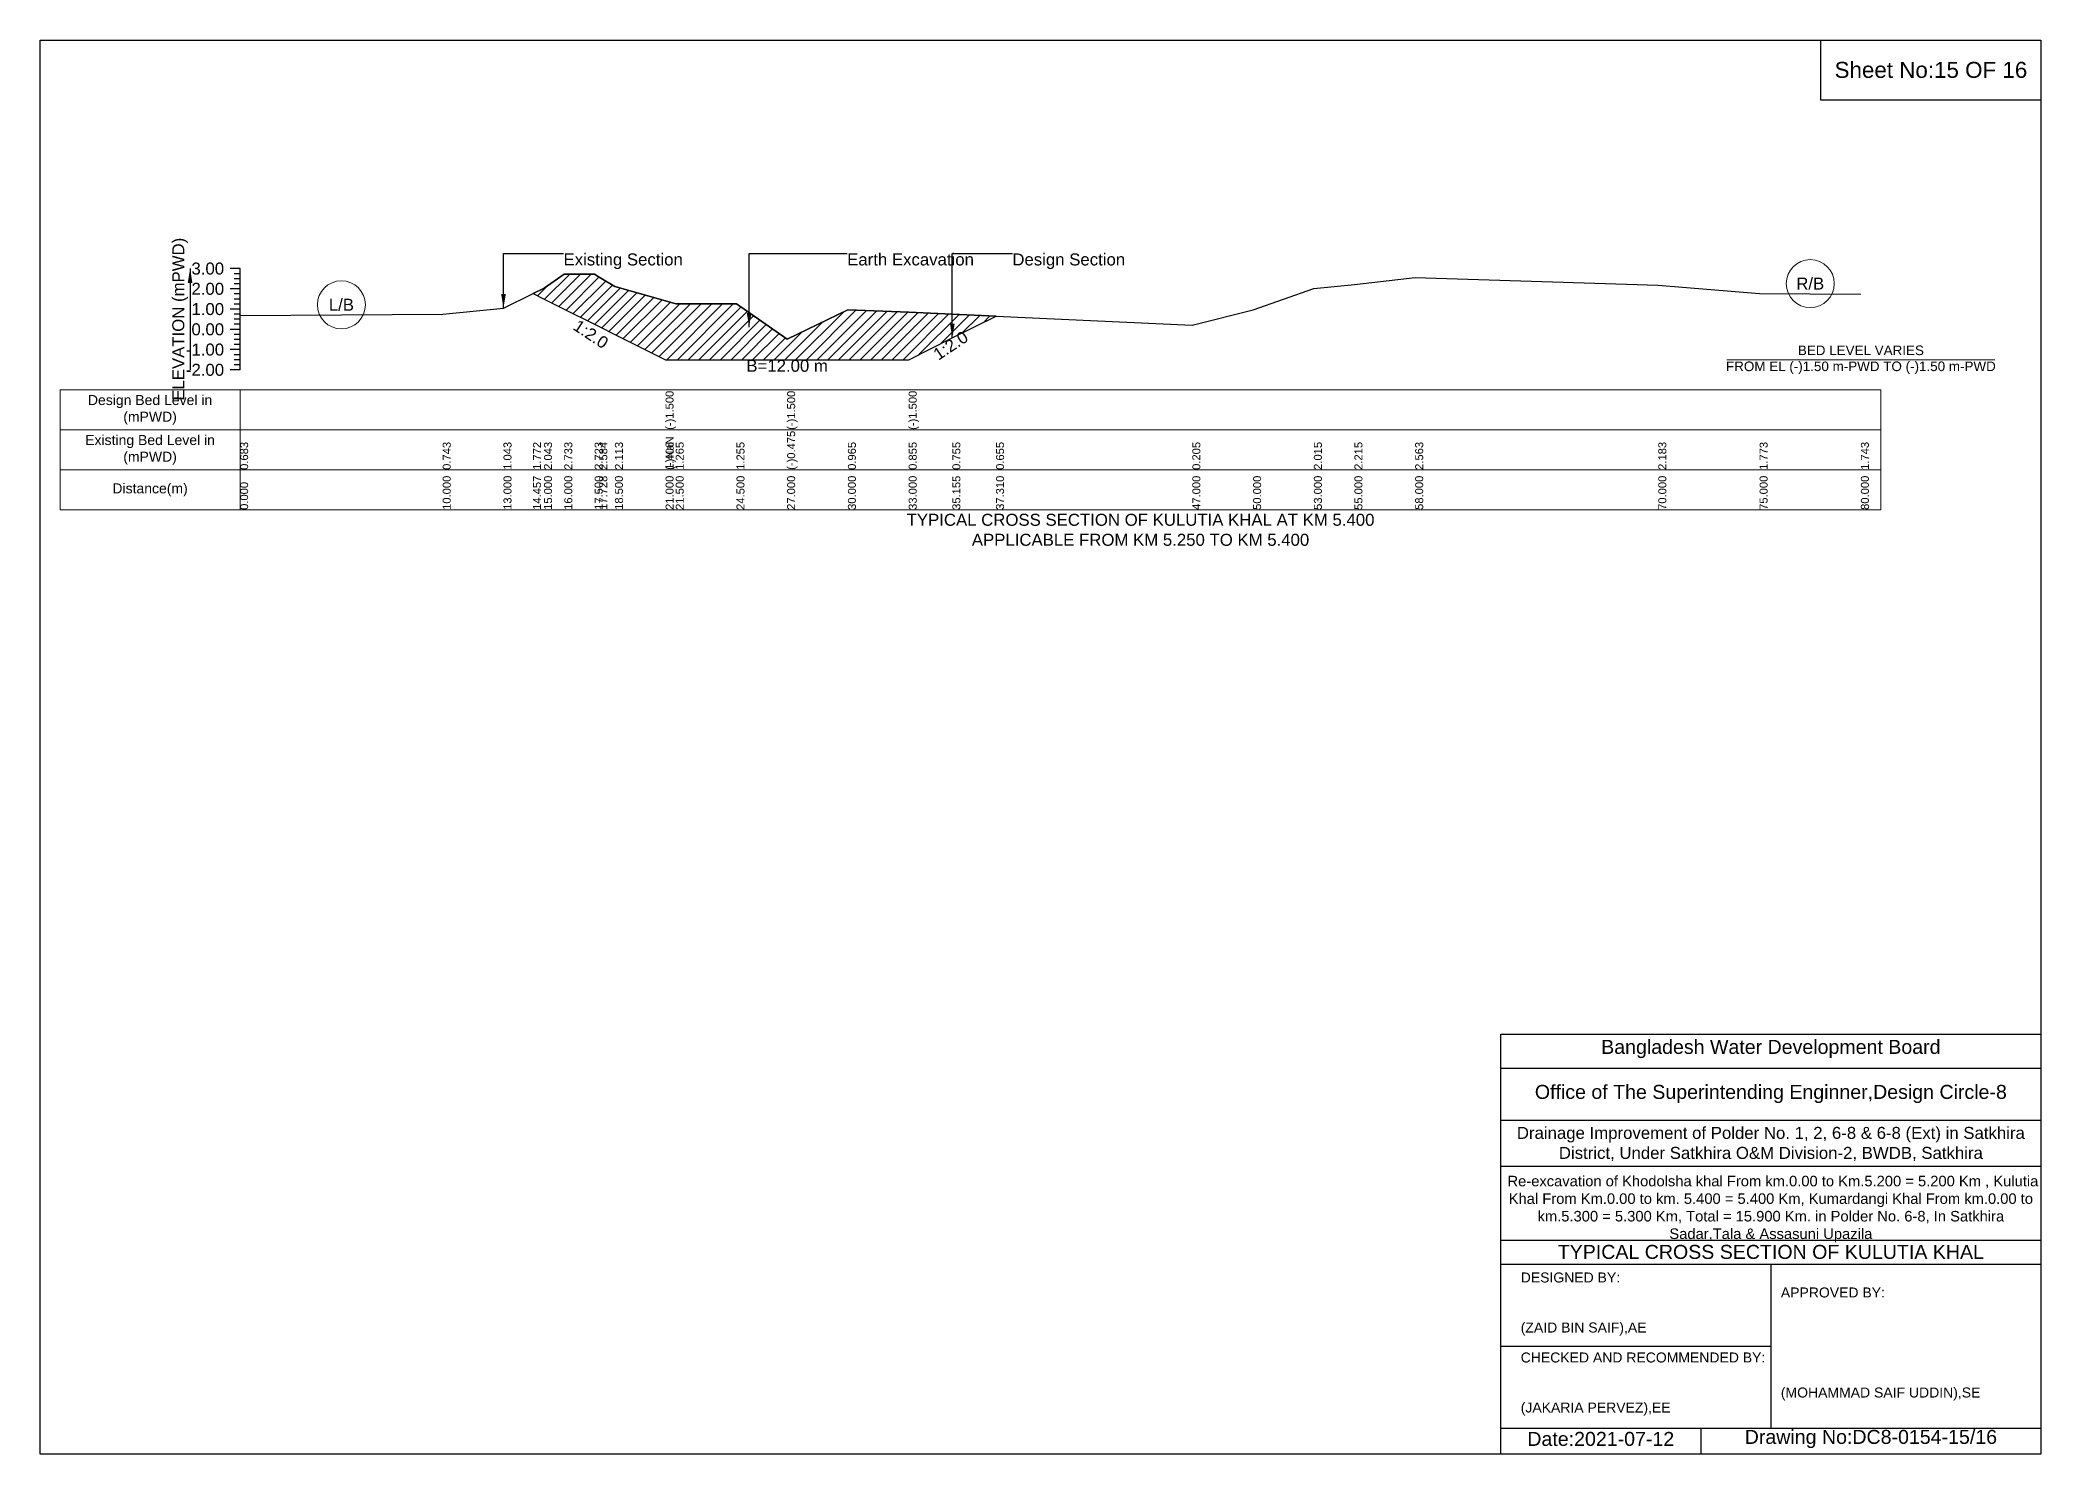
# Model space of a CAD drawing. Header units: inches. Extents: x 91000 to 568000, y -5656 to 0.
# Drawn here: x 390000 to 398000, y -5656 to 0 of the extents above; entities that cross this region are included whole.
import ezdxf

# ---------------------------------------------------------------- set-up
doc = ezdxf.new("R2010")
doc.units = ezdxf.units.IN
doc.header["$LTSCALE"] = 7
doc.header["$MEASUREMENT"] = 0
for name, color, linetype, lineweight in [('Cross section Data Border', 7, 'Continuous', 9), ('Cross Section Labels', 7, 'Continuous', 9), ('Existing_Bed_Level for Xsection', 7, 'Continuous', 25)]:
    doc.layers.add(name, color=color, linetype=linetype, lineweight=lineweight)
doc.styles.get("Standard").update_dxf_attribs({"font": 'arial.ttf'})
doc.dimstyles.get("Standard").update_dxf_attribs({"dimtxt": 0.18, "dimasz": 0.18, "dimexe": 0.18, "dimexo": 0.0625, "dimgap": 0.09, "dimtad": 0, "dimtih": 1, "dimtoh": 1, "dimdec": 4, "dimzin": 0, "dimdsep": 46, "dimtxsty": 'Standard', "dimcen": 0.09, "dimadec": 0, "dimazin": 0, "dimtfac": 1, "dimtdec": 4, "dimtofl": 0, "dimtmove": 0, "dimatfit": 3, "dimfxl": 1, "dimtolj": 1, "dimtzin": 0, "dimarcsym": 0})

msp = doc.modelspace()

# ---------------------------------------------------------------- hatches: boundary and pattern name
at = {"layer": 'Existing_Bed_Level for Xsection'}
h = msp.add_hatch(dxfattribs=at)
h.set_pattern_fill('ANSI31', color=256, scale=243, style=0)
h.paths.add_polyline_path([(391971, -1014), (392015, -1036), (392096, -1076.5), (392217.5, -1137.3), (392236, -1146.5), (392298.5, -1177.8), (392501, -1279), (392541.5, -1279), (392784.5, -1279), (392987, -1279), (393230, -1279), (393473, -1279), (393647.5, -1191.8), (393822.1, -1104.5), (393647.5, -1096.4), (393473, -1088.3), (393230, -1079.4), (392987, -1196), (392784.5, -1055.9), (392541.5, -1055.1), (392501, -1043.6), (392298.5, -986.4), (392236, -948.3), (392217.5, -937), (392096, -936.2), (392015, -992)])

# ---------------------------------------------------------------- linework, layer by layer
for points in [[(390000, 0), (398000, 0), (398000, -5656), (390000, -5656)], [(397120, 0), (398000, 0), (398000, -240), (397120, -240)]]:
    msp.add_lwpolyline(points, close=True)
for points in [[(395840, -5656), (395840, -3976), (398000, -3976)], [(395840, -4112), (398000, -4112)], [(395840, -4320), (398000, -4320)], [(395840, -4504), (398000, -4504)], [(395840, -4800), (398000, -4800)], [(395840, -4896), (398000, -4896)], [(396920, -4896), (396920, -5552)], [(395840, -5224), (396920, -5224)], [(395840, -5552), (398000, -5552)], [(396640, -5552), (396640, -5656)]]:
    msp.add_lwpolyline(points)
at = {"layer": 'Cross section Data Border'}
msp.add_lwpolyline([(390080, -1399.5), (397360, -1399.5), (397360, -1879.5), (390080, -1879.5)], close=True, dxfattribs=at)
for points in [[(390800, -1399.5), (390800, -1879.5)], [(390080, -1559.5), (397360, -1559.5)], [(390080, -1719.5), (397360, -1719.5)]]:
    msp.add_lwpolyline(points, dxfattribs=at)
at = {"layer": 'Cross Section Labels'}
msp.add_lwpolyline([(396744.2, -1279), (397815.8, -1279)], dxfattribs=at)
for centre in [(397077.5, -974.6), (391205, -1059.3)]:
    msp.add_circle(centre, 96, dxfattribs=at)
at = {"layer": 'Existing_Bed_Level for Xsection'}
for points in [[(390800, -914.5), (390760, -914.5)], [(390800, -934.8), (390776, -934.8)], [(390800, -955), (390776, -955)], [(390800, -1319.5), (390800, -1238.5), (390800, -1157.5), (390800, -1076.5), (390800, -995.5), (390800, -914.5)], [(390800, -1102.2), (391610, -1097.3), (391853, -1073), (391971, -1014), (392015, -992), (392096, -936.2), (392217.5, -937), (392236, -948.3), (392298.5, -986.4), (392501, -1043.6), (392501, -1043.6), (392541.5, -1055.1), (392784.5, -1055.9), (392987, -1196), (392987, -1196), (393230, -1079.4), (393473, -1088.3), (393473, -1088.3), (393647.5, -1096.4), (393822.1, -1104.5), (394607, -1140.9), (394850, -1079.4), (395093, -994.3), (395255, -978.1), (395498, -949.9), (396470, -980.7), (396875, -1013.9), (397280, -1016.3)], [(390800, -995.5), (390760, -995.5)], [(390800, -975.3), (390776, -975.3)], [(390800, -1015.8), (390776, -1015.8)], [(390800, -1036), (390776, -1036)], [(390800, -1076.5), (390760, -1076.5)], [(390800, -1056.3), (390776, -1056.3)], [(390800, -1096.8), (390776, -1096.8)], [(390800, -1117), (390776, -1117)], [(390800, -1157.5), (390760, -1157.5)], [(390800, -1137.3), (390776, -1137.3)], [(390800, -1177.8), (390776, -1177.8)], [(390800, -1198), (390776, -1198)], [(390800, -1238.5), (390760, -1238.5)], [(390800, -1218.3), (390776, -1218.3)], [(390800, -1258.8), (390776, -1258.8)], [(390800, -1279), (390776, -1279)], [(390800, -1319.5), (390760, -1319.5)], [(390800, -1299.3), (390776, -1299.3)]]:
    msp.add_lwpolyline(points, dxfattribs=at)
msp.add_lwpolyline([(391971, -1014), (391971, -1014), (392015, -1036), (392096, -1076.5), (392217.5, -1137.3), (392236, -1146.5), (392298.5, -1177.8), (392501, -1279), (392501, -1279), (392541.5, -1279), (392784.5, -1279), (392987, -1279), (392987, -1279), (393230, -1279), (393473, -1279), (393473, -1279), (393647.5, -1191.8), (393822.1, -1104.5), (393647.5, -1096.4), (393473, -1088.3), (393473, -1088.3), (393230, -1079.4), (392987, -1196), (392987, -1196), (392784.5, -1055.9), (392541.5, -1055.1), (392501, -1043.6), (392501, -1043.6), (392298.5, -986.4), (392236, -948.3), (392217.5, -937), (392096, -936.2), (392015, -992), (391971, -1014)], close=True, dxfattribs=at)

# ---------------------------------------------------------------- texts
at = {"attachment_point": 5}
for s, insert, char_height in [('Sheet No:15 OF 16', (397560, -120), 64), ('Bangladesh Water Development Board', (396920, -4036), 56), ('Office of The Superintending Enginner,Design Circle-8', (396920, -4216), 56)]:
    msp.add_mtext(s, dxfattribs=dict(at, insert=insert, char_height=char_height))
for s, insert, char_height, width, attachment_point in [('Drainage Improvement of Polder No. 1, 2, 6-8 & 6-8 (Ext) in Satkhira District, Under Satkhira O&M Division-2, BWDB, Satkhira', (396920, -4416), 48, 2240, 5), (' Re-excavation of Khodolsha khal From km.0.00 to Km.5.200 = 5.200 Km , Kulutia Khal From Km.0.00 to km. 5.400 = 5.400 Km, Kumardangi Khal From km.0.00 to km.5.300 = 5.300 Km, Total = 15.900 Km. in Polder No. 6-8, In Satkhira Sadar,Tala & Assasuni Upazila', (396920, -4676), 42.1524, 2160, 5), ('TYPICAL CROSS SECTION OF KULUTIA KHAL', (396920, -4848), 56, 2240, 5), ('DESIGNED BY:^J^J^J(ZAID BIN SAIF),AE', (395920, -5056), 40, 1120, 4), ('APPROVED BY:^J^J^J^J^J^J(MOHAMMAD SAIF UDDIN),SE', (396960, -5216), 40, 1120, 4), ('CHECKED AND RECOMMENDED BY:^J^J^J(JAKARIA PERVEZ),EE', (395920, -5376), 40, 1120, 4), ('Date:2021-07-12', (396240, -5596), 56, 1120, 5), ('Drawing No:DC8-0154-15/16', (397320, -5596), 56, 1760, 5)]:
    msp.add_mtext(s, dxfattribs=dict(insert=insert, char_height=char_height, width=width, attachment_point=attachment_point))
at = {"layer": 'Cross section Data Border', "char_height": 40, "width": 640, "attachment_point": 5}
for s, insert in [('Design Bed Level in (mPWD)', (390440, -1479.5)), ('Existing Bed Level in (mPWD)', (390440, -1639.5)), ('Distance(m)', (390440, -1799.5))]:
    msp.add_mtext(s, dxfattribs=dict(at, insert=insert))
at = {"layer": 'Cross Section Labels'}
for s, insert, char_height, attachment_point in [('Existing Section', (392093, -853.8), 48, 1), ('Earth Excavation', (393227, -853.8), 48, 1), ('Design Section', (393887.5, -853.8), 48, 1), ('R/B', (397077.5, -974.6), 48, 5), ('L/B', (391205, -1059.3), 48, 5), ('B=12.00 m', (392987, -1279), 48, 2), ('BED LEVEL VARIES ^JFROM EL (-)1.50 m-PWD TO (-)1.50 m-PWD', (397280, -1279), 38.4, 5), ('TYPICAL CROSS SECTION OF KULUTIA KHAL AT KM 5.400^JAPPLICABLE FROM KM 5.250 TO KM 5.400', (394400, -1959.5), 48, 5)]:
    msp.add_mtext(s, dxfattribs=dict(at, insert=insert, char_height=char_height, attachment_point=attachment_point))
at = {"layer": 'Cross Section Labels', "char_height": 48, "attachment_point": 2}
for insert, rotation in [((392215.8, -1156.7), 326.30993), ((393627.3, -1201.9), 33.69007)]:
    msp.add_mtext('1:2.0', dxfattribs=dict(at, insert=insert, rotation=rotation))
at = {"layer": 'Existing_Bed_Level for Xsection', "rotation": 90}
for s, insert, char_height, attachment_point in [('ELEVATION (mPWD)', (390560, -1117), 48, 5), ('(-)1.500', (392501, -1559.5), 32, 1), ('(-)1.500', (392987, -1559.5), 32, 1), ('(-)1.500', (393473, -1559.5), 32, 1), ('(-)NaN', (392501, -1719.5), 32, 1), ('(-)0.475', (392987, -1719.5), 32, 1), ('(-)0.475', (392987, -1719.5), 32, 1), ('(-)0.475', (392987, -1719.5), 32, 1), ('0.683', (390800, -1719.5), 32, 1), ('0.743', (391610, -1719.5), 32, 1), ('1.043', (391853, -1719.5), 32, 1), ('1.772', (391971, -1719.5), 32, 1), ('2.043', (392015, -1719.5), 32, 1), ('2.733', (392096, -1719.5), 32, 1), ('2.723', (392217.5, -1719.5), 32, 1), ('2.584', (392236, -1719.5), 32, 1), ('2.113', (392298.5, -1719.5), 32, 1), ('1.406', (392501, -1719.5), 32, 1), ('1.406', (392501, -1719.5), 32, 1), ('1.265', (392541.5, -1719.5), 32, 1), ('1.255', (392784.5, -1719.5), 32, 1), ('0.965', (393230, -1719.5), 32, 1), ('0.965', (393230, -1719.5), 32, 1), ('0.855', (393473, -1719.5), 32, 1), ('0.855', (393473, -1719.5), 32, 1), ('0.855', (393473, -1719.5), 32, 1), ('0.755', (393647.5, -1719.5), 32, 1), ('0.655', (393822.1, -1719.5), 32, 1), ('0.205', (394607, -1719.5), 32, 1), ('2.015', (395093, -1719.5), 32, 1), ('2.215', (395255, -1719.5), 32, 1), ('2.563', (395498, -1719.5), 32, 1), ('2.183', (396470, -1719.5), 32, 1), ('1.773', (396875, -1719.5), 32, 1), ('1.743', (397280, -1719.5), 32, 1), ('10.000', (391610, -1879.5), 32, 1), ('13.000', (391853, -1879.5), 32, 1), ('14.457', (391971, -1879.5), 32, 1), ('15.000', (392015, -1879.5), 32, 1), ('16.000', (392096, -1879.5), 32, 1), ('17.500', (392217.5, -1879.5), 32, 1), ('17.728', (392236, -1879.5), 32, 1), ('18.500', (392298.5, -1879.5), 32, 1), ('21.000', (392501, -1879.5), 32, 1), ('21.000', (392501, -1879.5), 32, 1), ('21.000', (392501, -1879.5), 32, 1), ('21.500', (392541.5, -1879.5), 32, 1), ('24.500', (392784.5, -1879.5), 32, 1), ('27.000', (392987, -1879.5), 32, 1), ('27.000', (392987, -1879.5), 32, 1), ('27.000', (392987, -1879.5), 32, 1), ('30.000', (393230, -1879.5), 32, 1), ('33.000', (393473, -1879.5), 32, 1), ('33.000', (393473, -1879.5), 32, 1), ('33.000', (393473, -1879.5), 32, 1), ('35.155', (393647.5, -1879.5), 32, 1), ('37.310', (393822.1, -1879.5), 32, 1), ('47.000', (394607, -1879.5), 32, 1), ('50.000', (394850, -1879.5), 32, 1), ('53.000', (395093, -1879.5), 32, 1), ('55.000', (395255, -1879.5), 32, 1), ('58.000', (395498, -1879.5), 32, 1), ('70.000', (396470, -1879.5), 32, 1), ('75.000', (396875, -1879.5), 32, 1), ('80.000', (397280, -1879.5), 32, 1), ('0.000', (390800, -1879.5), 32, 1)]:
    msp.add_mtext(s, dxfattribs=dict(at, insert=insert, char_height=char_height, attachment_point=attachment_point))
at = {"layer": 'Existing_Bed_Level for Xsection', "char_height": 48, "attachment_point": 6}
for s, insert in [('3.00', (390736, -914.5)), ('2.00', (390736, -995.5)), ('1.00', (390736, -1076.5)), ('0.00', (390736, -1157.5)), ('-1.00', (390736, -1238.5)), ('-2.00', (390736, -1319.5))]:
    msp.add_mtext(s, dxfattribs=dict(at, insert=insert))

# ---------------------------------------------------------------- leaders
at = {"layer": 'Cross Section Labels', "annotation_type": 0, "has_hookline": 1, "hookline_direction": 0}
for points, text_width in [([(391853, -1073), (391853, -853.8), (392092.9, -853.8)], 467.2), ([(392835, -1149), (392835, -853.8), (393226.9, -853.8)], 497), ([(393647.5, -1191.8), (393647.5, -853.8), (393887.5, -853.8)], 441.2)]:
    msp.add_leader(points, dimstyle='Standard', override={"dimasz": 57.6}, dxfattribs=dict(at, text_width=text_width))
at = {"layer": 'Existing_Bed_Level for Xsection'}
msp.add_leader([(390600, -914.5), (390600, -1319.5)], dimstyle='Standard', override={"dimasz": 57.6}, dxfattribs=at)

doc.saveas('drawing.dxf')
